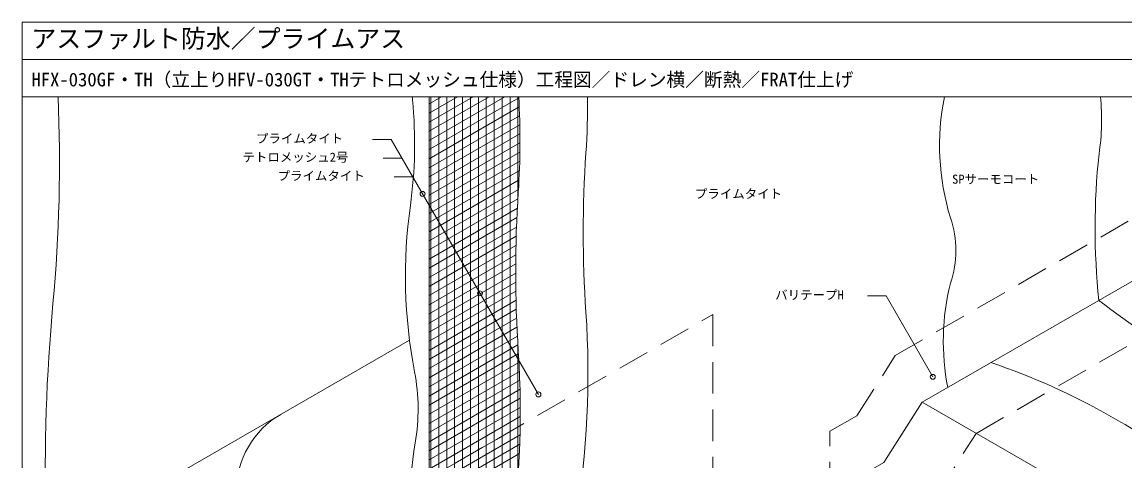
# Model space of a CAD drawing. Units: millimetres, scale not verified. Extents: x -690 to 690, y -478 to 477.
# Drawn here: x -690 to 195, y 125 to 477 of the extents above; entities that cross this region are included whole.
import ezdxf
from ezdxf.enums import TextEntityAlignment as Align

# ---------------------------------------------------------------- set-up
doc = ezdxf.new("R2010")
doc.units = ezdxf.units.MM
doc.header["$LTSCALE"] = 2
doc.linetypes.add('USER1', pattern=[19.05, 12.7, -6.35])
for name, color, linetype, lineweight in [('0-0_0', 7, 'Continuous', 18), ('0-1_HATCH', 9, 'Continuous', 18), ('0-4_BOUSUI', 1, 'Continuous', 18), ('0-5_MOJI', 7, 'Continuous', 18), ('0-7_WAKU', 7, 'Continuous', 18), ('0-8_bousui2', 7, 'USER1', 5)]:
    doc.layers.add(name, color=color, linetype=linetype, lineweight=lineweight)
doc.styles.add('ＭＳ ゴシック', font='')
doc.styles.get('ＭＳ ゴシック').set_extended_font_data('MS Gothic')

msp = doc.modelspace()

# ---------------------------------------------------------------- linework, layer by layer
at = {"layer": '0-0_0'}
for p, q in [((-690.339, 447.499), (689.661, 447.499)), ((-363.603, 48.14), (-363.603, 417.499))]:
    msp.add_line(p, q, dxfattribs=at)
at = {"layer": '0-1_HATCH'}
for p, q in [((-363.603, 411.716), (-353.587, 417.499)), ((-363.603, 404.384), (-340.887, 417.499)), ((-363.603, 397.052), (-328.187, 417.499)), ((-363.603, 389.719), (-315.487, 417.499)), ((-363.603, 382.387), (-302.787, 417.499)), ((-363.603, 375.055), (-291.712, 416.561)), ((-362.236, 48.929), (-362.236, 417.499)), ((-355.886, 52.595), (-355.886, 417.499)), ((-349.536, 56.262), (-349.536, 417.499)), ((-343.186, 59.928), (-343.186, 417.499)), ((-336.836, 63.594), (-336.836, 417.499)), ((-330.486, 67.26), (-330.486, 417.499)), ((-324.136, 70.926), (-324.136, 417.499)), ((-317.786, 74.593), (-317.786, 417.499)), ((-311.436, 78.259), (-311.436, 417.499)), ((-305.086, 81.925), (-305.086, 417.499)), ((-298.736, 85.591), (-298.736, 417.499)), ((-292.386, 336.115), (-292.386, 417.499)), ((-363.603, 367.722), (-291.351, 409.437)), ((-363.603, 360.39), (-291.071, 402.266)), ((-363.603, 353.057), (-290.873, 395.048)), ((-363.603, 345.725), (-290.759, 387.781)), ((-363.603, 338.393), (-290.731, 380.465)), ((-363.603, 331.06), (-290.79, 373.099)), ((-363.603, 323.728), (-290.939, 365.681)), ((-363.603, 316.396), (-291.178, 358.21)), ((-363.603, 309.063), (-291.511, 350.686)), ((-363.603, 301.731), (-291.939, 343.106)), ((-363.603, 294.399), (-292.424, 335.494)), ((-363.603, 287.066), (-292.852, 327.915)), ((-363.603, 279.734), (-293.219, 320.37)), ((-363.603, 272.402), (-293.526, 312.861)), ((-363.603, 265.069), (-293.773, 305.385)), ((-363.603, 257.737), (-293.962, 297.944)), ((-363.603, 250.405), (-294.094, 290.536)), ((-363.603, 243.072), (-294.168, 283.16)), ((-363.603, 235.74), (-294.187, 275.817)), ((-363.603, 228.408), (-294.15, 268.507)), ((-363.603, 221.075), (-294.058, 261.227)), ((-363.603, 213.743), (-293.912, 253.979)), ((-363.603, 206.41), (-293.713, 246.762)), ((-363.603, 199.078), (-293.461, 239.575)), ((-363.603, 191.746), (-293.157, 232.418)), ((-363.603, 184.413), (-292.802, 225.29)), ((-363.603, 177.081), (-292.396, 218.193)), ((-292.386, 110.602), (-292.386, 218.029)), ((-363.603, 169.749), (-291.944, 211.121)), ((-363.603, 162.416), (-291.529, 204.029)), ((-363.603, 155.084), (-291.179, 196.898)), ((-363.603, 147.752), (-290.898, 189.728)), ((-363.603, 140.419), (-290.684, 182.519)), ((-363.603, 133.087), (-290.54, 175.27)), ((-363.603, 125.755), (-290.466, 167.98)), ((-363.603, 118.422), (-290.464, 160.649)), ((-363.603, 111.09), (-290.535, 153.276)), ((-363.603, 103.758), (-290.681, 145.859)), ((-363.603, 96.425), (-290.901, 138.4)), ((-363.603, 89.093), (-291.199, 130.895))]:
    msp.add_line(p, q, dxfattribs=at)
at = {"layer": '0-4_BOUSUI'}
for p, q in [((32.061, 172.073), (387.161, 377.09)), ((-379.395, 222.022), (-595.345, 97.344))]:
    msp.add_line(p, q, dxfattribs=at)
msp.add_lwpolyline([(-212.575, 0.336), (1.249, 123.787), (32.061, 172.073), (409.153, -45.641)], dxfattribs=at)
for centre, radius, start, end in [((-1890.82, 364.447), 1230.504, 354.72856, 2.471), ((-288.245, 424.876), 89.292, 184.73906, 186.42868), ((-908.327, 381.741), 617.597, 356.21604, 3.3192), ((-854.073, 413.064), 617.597, 356.21604, 0.4114), ((242.22, 378.034), 196.209, 168.39646, 197.12622), ((-8.251, 399.074), 184.298, 351.41166, 5.73762), ((-735.319, 379.77), 360.06, 352.06124, 5.59562), ((728.491, 308.396), 968.425, 176.21604, 183.78396), ((731.893, 312.083), 561.073, 173.91574, 185.94918), ((674.237, 277.072), 968.425, 176.21604, 183.78396), ((27.039, 273.458), 409.676, 172.06124, 190.83954), ((-20.205, 293.946), 79.402, 340.64995, 19.35005), ((241.529, 221.06), 192.536, 166.00066, 191.11764), ((800.648, 116.12), 1472.396, 174.72856, 188.18405), ((576.601, 772.748), 656.801, 232.17774, 248.83406), ((-979.313, 195.444), 743.111, 350.7605, 3.78396), ((-1033.567, 164.12), 743.111, 350.7605, 3.78396), ((-88.673, -317.134), 549.958, 49.32903, 71.34518), ((-532.155, 166.386), 159.677, 350.29513, 10.83954), ((-447.188, 100.815), 71.073, 120, 180), ((-45.271, 84.804), 333.997, 170.58002, 189.25316)]:
    msp.add_arc(centre, radius, start, end, dxfattribs=at)
at = {"layer": '0-5_MOJI'}
for p, q in [((-409.139, 383.104), (-394.139, 383.104)), ((-275.95, 178.394), (-394.139, 383.104)), ((-400.479, 368.104), (-385.479, 368.104)), ((-391.819, 353.104), (-376.819, 353.104)), ((-11.913, 257.457), (3.087, 257.457)), ((40.587, 192.505), (3.087, 257.457))]:
    msp.add_line(p, q, dxfattribs=at)
for centre in [(-368.939, 339.456), (-322.839, 259.609), (40.587, 192.505), (-275.95, 178.394)]:
    msp.add_circle(centre, 2, dxfattribs=at)
at = {"layer": '0-7_WAKU'}
for points in [[(-690.339, -477.501), (689.661, -477.501), (689.661, 477.499), (-690.339, 477.499)], [(689.661, 417.499), (-690.339, 417.499), (-690.339, 477.499), (689.661, 477.499)]]:
    msp.add_lwpolyline(points, close=True, dxfattribs=at)
at = {"layer": '0-8_bousui2'}
for p, q in [((10.411, 209.573), (370.548, 417.499)), ((75.363, 147.073), (387.161, 327.09)), ((-507.608, 27.999), (-136.083, 242.499)), ((-20.402, 161.287), (10.411, 209.573)), ((-42.052, 148.787), (-20.402, 161.287)), ((44.55, 98.787), (75.363, 147.073))]:
    msp.add_line(p, q, dxfattribs=at)
for points in [[(-136.083, 242.499), (-136.083, 42.499), (37.122, -57.501)], [(44.55, 98.787), (1.249, 73.787), (-42.052, 98.787), (-42.052, 148.787)]]:
    msp.add_lwpolyline(points, dxfattribs=at)

# ---------------------------------------------------------------- texts
at = {"layer": '0-5_MOJI', "style": 'ＭＳ ゴシック'}
for s, p in [('プライムタイト', (-502.604, 378.104)), ('テトロメッシュ2号', (-513.436, 363.104)), ('プライムタイト', (-485.283, 348.104)), ('SPサーモコート', (56.061, 345.429)), ('プライムタイト', (-150.364, 333.697)), ('バリテープH', (-85.885, 252.457))]:
    msp.add_text(s, height=7.331, dxfattribs=at).set_placement(p, align=Align.BOTTOM_LEFT)
at = {"layer": '0-7_WAKU', "style": 'ＭＳ ゴシック'}
for s, height, p in [('アスファルト防水／プライムアス', 14.66, (-682.839, 452.499)), ('HFX-030GF・TH（立上りHFV-030GT・THテトロメッシュ仕様）工程図／ドレン横／断熱／FRAT仕上げ', 11, (-682.839, 422.499))]:
    msp.add_text(s, height=height, dxfattribs=at).set_placement(p, align=Align.BOTTOM_LEFT)

doc.saveas('drawing.dxf')
